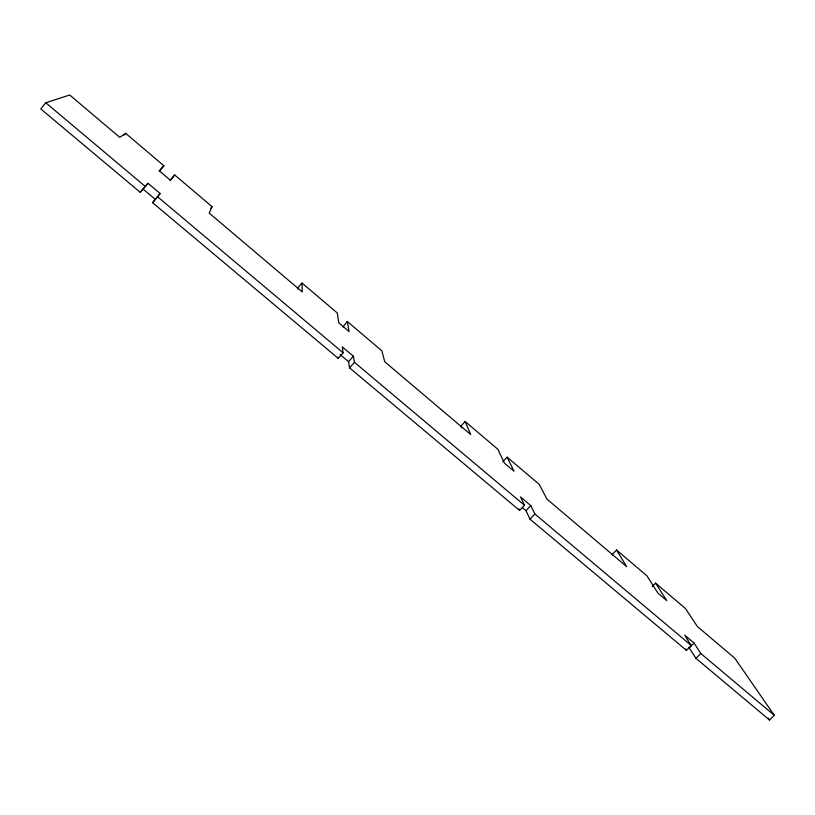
<?xml version="1.0" encoding="UTF-8"?>
<svg xmlns="http://www.w3.org/2000/svg" width="815" height="815" viewBox="0 0 815 815"><rect width="100%" height="100%" fill="white"/><g stroke="black" fill="none" stroke-linecap="round" stroke-linejoin="round"><path stroke-width="1.22" d="M170.04 180.472L174.685 174.95L212.063 206.674L209.2 213.102L302.253 291.913L301.998 283.019L337.298 312.98L338.745 322.811L349.054 331.542L347.282 321.456L343.054 326.968M340.212 354.647L348.555 361.656L349.543 367.84L519.613 510.465L524.473 505.259L354.464 362.318L353.394 356.226L342.269 346.854L343.135 352.793L338.205 358.345L152.599 202.701L160.148 193.522L148.004 183.293L140.211 192.309L40.75 108.915L45.783 102.782L69.713 94.978L119.703 137.317L125.693 133.354L163.886 165.781L159.21 171.303M174.685 174.95L170.478 180.319L159.292 170.844L163.886 165.781M152.599 202.701L160.148 193.522M124.226 135.117L125.693 133.354M140.211 192.309L148.004 183.293M210.606 208.385L212.063 206.674M301.998 283.019L297.658 287.99L297.669 289.081M348.555 361.656L353.394 356.226M349.543 367.84L354.464 362.318M502.845 461.748L507.113 457.123L513.99 471.223L504.444 463.144L497.853 449.269L465.131 421.487L460.852 426.184L461.504 427.794M688.818 647.405L696.02 658.377L769.523 720.022L774.25 715.264L700.788 653.498L694.095 643.086L684.661 635.14L691.212 645.449L686.434 650.35L530.025 519.186L525.981 510.659L530.748 505.555L520.52 496.936L524.473 505.259M530.025 519.186L534.864 514L530.748 505.555M652.173 586.617L655.535 583.112L666.792 600.614L657.939 593.126L646.927 575.808L616.517 549.993L612.289 554.434L612.9 555.453M689.409 647.905L694.095 643.086M696.02 658.377L700.788 653.498M143.094 189.111L155.247 199.318M522.15 507.439L525.981 510.659M45.783 102.782L145.202 186.38M157.59 196.792L343.135 352.793M534.864 514L691.212 645.449M347.282 321.456L381.858 350.807L384.772 361.789L470.713 434.568L465.131 421.487M507.113 457.123L539.184 484.355L547.038 499.208L626.654 566.629L616.517 549.993M655.535 583.112L685.374 608.438L697.457 626.592L734.784 658.204L774.25 715.264M768.199 718.076L769.523 720.022M685.619 649.025L686.434 650.35M518.88 508.866L519.613 510.465M338.062 357.194L338.205 358.345"/></g></svg>
